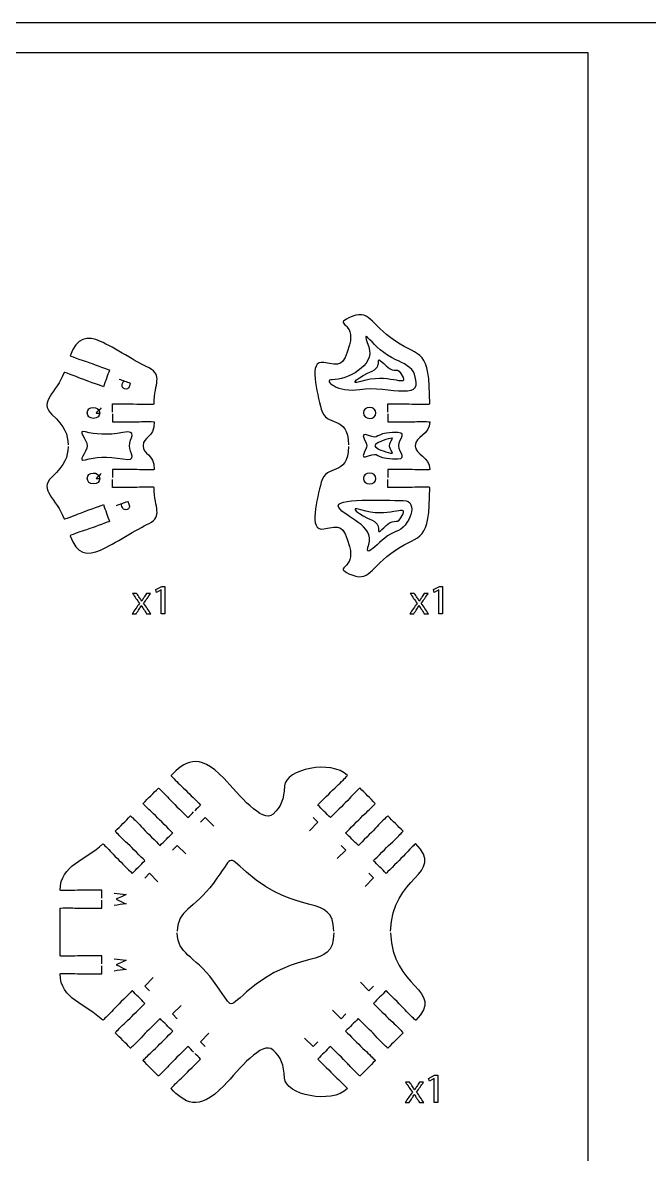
# Model space of a CAD drawing. Extents: x 0 to 620, y 0 to 360.
# Drawn here: x 105.1 to 210.1, y 170.3 to 360 of the extents above; entities that cross this region are included whole.
import ezdxf

# ---------------------------------------------------------------- set-up
doc = ezdxf.new("R2010")
doc.units = 0
doc.header["$MEASUREMENT"] = 0
doc.layers.add('DEFAULT', color=7, linetype='CONTINUOUS')

msp = doc.modelspace()

# ---------------------------------------------------------------- linework, layer by layer
at = {"layer": 'DEFAULT', "color": 36}
for points in [[(620, 0), (0, 0), (0, 360), (620, 360)], [(199.84, 5.38), (5, 5.38), (5, 355), (199.84, 355)], [(128.31, 264.94), (128.29, 264.94), (127.5, 264.51), (127.38, 264.98), (128.38, 265.52), (128.91, 265.52), (128.91, 260.93), (128.31, 260.93)], [(174.86, 264.94), (174.84, 264.94), (174.05, 264.51), (173.93, 264.98), (174.93, 265.52), (175.46, 265.52), (175.46, 260.93), (174.86, 260.93)], [(174.07, 183.03), (174.06, 183.03), (173.26, 182.6), (173.14, 183.07), (174.14, 183.61), (174.67, 183.61), (174.67, 179.02), (174.07, 179.02)]]:
    msp.add_lwpolyline(points, close=True, dxfattribs=at)
at = {"layer": 'DEFAULT', "color": 250}
for points in [[(134.88, 225.99), (135.68, 226.78), (137.1, 225.35)], [(153.78, 226.78), (154.58, 225.99), (153.15, 224.56)], [(130.21, 221.31), (131, 222.11), (132.43, 220.68)], [(158.45, 222.11), (159.25, 221.32), (157.82, 219.89)], [(125.54, 216.64), (126.33, 217.44), (127.76, 216.01)], [(163.12, 217.44), (163.92, 216.65), (162.49, 215.22)], [(126.33, 197.74), (125.54, 198.54), (126.97, 199.97)], [(163.92, 198.54), (163.12, 197.74), (161.69, 199.17)], [(131, 193.07), (130.21, 193.87), (131.64, 195.3)], [(159.25, 193.87), (158.45, 193.07), (157.02, 194.5)], [(135.67, 188.4), (134.88, 189.2), (136.31, 190.63)], [(154.58, 189.2), (153.78, 188.4), (152.35, 189.83)]]:
    msp.add_lwpolyline(points, dxfattribs=at)
at = {"layer": 'DEFAULT', "color": 1}
for points, knots in [([(166.3, 294.74), (166.3, 295.19), (166.3, 295.64), (166.3, 296.09), (167.47, 296.09), (168.64, 296.09), (169.8, 296.09), (170.77, 296.09), (170.97, 296.05), (171.55, 296.05), (172.52, 296.05), (173.31, 296.05), (173.31, 296.09), (173.31, 305.5), (171.81, 303.78), (167.59, 306.6), (163.12, 309.57), (163.35, 312.2), (159.78, 310.54), (157.11, 309.3), (160.95, 309.88), (159.86, 306), (158.83, 302.27), (158.26, 302.49), (155.59, 303.03), (152.85, 303.58), (154.47, 297.94), (155.14, 295.2), (155.91, 292.01), (159.64, 294.49), (159.71, 289.25)], [0, 0, 0, 0, 3.83, 3.83, 3.83, 13.76, 13.76, 13.76, 14.76, 14.76, 14.76, 15.76, 15.76, 15.76, 16.76, 16.76, 16.76, 17.76, 17.76, 17.76, 18.76, 18.76, 18.76, 19.76, 19.76, 19.76, 20.76, 20.76, 20.76, 21.76, 21.76, 21.76, 21.76]), ([(120.12, 294.74), (120.12, 295.19), (120.12, 295.64), (120.12, 296.09), (121.29, 296.09), (122.45, 296.09), (123.62, 296.09), (124.59, 296.09), (124.79, 296.05), (125.38, 296.05), (126.34, 296.05), (127.13, 296.05), (127.13, 296.09), (127.13, 299.71), (128.66, 300.8), (126.26, 302.13), (124.31, 302.99), (120.37, 305.58), (118.13, 306.58), (115.9, 307.57), (114.14, 307.3), (113.06, 304.18), (113.04, 304.13), (113.77, 303.87), (114.68, 303.53), (115.24, 303.33), (115.43, 303.32), (116.34, 302.99), (117.17, 302.69), (119.64, 301.79), (119.64, 301.79), (119.29, 300.85), (118.95, 299.91), (118.61, 298.97), (118.61, 298.97), (116.14, 299.87), (115.32, 300.17), (114.41, 300.5), (114.25, 300.61), (113.69, 300.81), (112.78, 301.14), (112.04, 301.41), (112.03, 301.36), (110.79, 297.95), (107.67, 296.53), (109.97, 294.35), (112.21, 292.24), (112.65, 290.97), (112.68, 289.24)], [0, 0, 0, 0, 3.83, 3.83, 3.83, 13.76, 13.76, 13.76, 14.76, 14.76, 14.76, 15.76, 15.76, 15.76, 16.76, 16.76, 16.76, 17.76, 17.76, 17.76, 18.76, 18.76, 18.76, 19.76, 19.76, 19.76, 20.76, 20.76, 20.76, 21.76, 21.76, 21.76, 30.263423, 30.263423, 30.263423, 31.263423, 31.263423, 31.263423, 32.263423, 32.263423, 32.263423, 33.263423, 33.263423, 33.263423, 34.263423, 34.263423, 34.263423, 35.263423, 35.263423, 35.263423, 35.263423]), ([(120.12, 294.44), (120.12, 293.99), (120.12, 293.54), (120.12, 293.09), (121.29, 293.09), (122.45, 293.09), (123.62, 293.09), (124.59, 293.09), (124.79, 293.15), (125.38, 293.15), (126.34, 293.15), (127.13, 293.15), (127.13, 293.09), (127.13, 290.28), (125.26, 290.69), (125.26, 289.09), (125.26, 287.49), (127.12, 287.9), (127.13, 285.1), (127.13, 285.05), (126.34, 285.05), (125.38, 285.05), (124.79, 285.05), (124.59, 285.1), (123.62, 285.1), (122.45, 285.1), (121.29, 285.1), (120.12, 285.1), (120.12, 284.65), (120.12, 284.2), (120.12, 283.75)], [0, 0, 0, 0, 3.83, 3.83, 3.83, 13.76, 13.76, 13.76, 14.76, 14.76, 14.76, 15.76, 15.76, 15.76, 16.76, 16.76, 16.76, 17.76, 17.76, 17.76, 18.76, 18.76, 18.76, 19.76, 19.76, 19.76, 29.69, 29.69, 29.69, 33.52, 33.52, 33.52, 33.52]), ([(166.3, 294.44), (166.3, 293.99), (166.3, 293.54), (166.3, 293.09), (167.47, 293.09), (168.64, 293.09), (169.8, 293.09), (170.77, 293.09), (170.97, 293.15), (171.55, 293.15), (172.52, 293.15), (173.31, 293.15), (173.31, 293.09), (173.31, 290.88), (170.9, 290.69), (170.9, 289.1), (170.9, 287.5), (173.31, 287.31), (173.31, 285.1), (173.31, 285.04), (172.52, 285.04), (171.55, 285.04), (170.97, 285.04), (170.77, 285.1), (169.8, 285.1), (168.64, 285.1), (167.47, 285.1), (166.3, 285.1), (166.3, 284.65), (166.3, 284.2), (166.3, 283.75)], [0, 0, 0, 0, 3.83, 3.83, 3.83, 13.76, 13.76, 13.76, 14.76, 14.76, 14.76, 15.76, 15.76, 15.76, 16.76, 16.76, 16.76, 17.76, 17.76, 17.76, 18.76, 18.76, 18.76, 19.76, 19.76, 19.76, 29.69, 29.69, 29.69, 33.52, 33.52, 33.52, 33.52]), ([(112.68, 288.94), (112.65, 287.22), (112.21, 285.95), (109.97, 283.83), (107.67, 281.66), (110.79, 280.24), (112.03, 276.82), (112.04, 276.78), (112.78, 277.04), (113.69, 277.38), (114.25, 277.58), (114.41, 277.69), (115.32, 278.02), (116.14, 278.32), (118.61, 279.22), (118.61, 279.22), (118.95, 278.28), (119.29, 277.34), (119.64, 276.4), (119.64, 276.4), (117.17, 275.5), (116.34, 275.2), (115.43, 274.87), (115.24, 274.85), (114.68, 274.65), (113.77, 274.32), (113.04, 274.05), (113.06, 274), (114.14, 270.89), (115.9, 270.61), (118.13, 271.61), (120.37, 272.61), (124.31, 275.19), (126.26, 276.05), (128.66, 277.39), (127.13, 278.48), (127.13, 282.1), (127.13, 282.15), (126.34, 282.15), (125.38, 282.15), (124.79, 282.15), (124.59, 282.1), (123.62, 282.1), (122.45, 282.1), (121.29, 282.1), (120.12, 282.1), (120.12, 282.55), (120.12, 283), (120.12, 283.45)], [0, 0, 0, 0, 1, 1, 1, 2, 2, 2, 3, 3, 3, 4, 4, 4, 5, 5, 5, 13.51282, 13.51282, 13.51282, 14.51282, 14.51282, 14.51282, 15.51282, 15.51282, 15.51282, 16.51282, 16.51282, 16.51282, 17.51282, 17.51282, 17.51282, 18.51282, 18.51282, 18.51282, 19.51282, 19.51282, 19.51282, 20.51282, 20.51282, 20.51282, 21.51282, 21.51282, 21.51282, 31.44282, 31.44282, 31.44282, 35.27282, 35.27282, 35.27282, 35.27282]), ([(159.71, 288.95), (159.64, 283.7), (155.91, 286.19), (155.14, 282.99), (154.47, 280.25), (152.85, 274.62), (155.59, 275.16), (158.26, 275.7), (158.83, 275.92), (159.86, 272.2), (160.95, 268.32), (157.11, 268.9), (159.78, 267.65), (163.35, 266), (163.12, 268.63), (167.59, 271.6), (171.81, 274.41), (173.31, 272.69), (173.31, 282.1), (173.31, 282.14), (172.52, 282.14), (171.55, 282.14), (170.97, 282.14), (170.77, 282.1), (169.8, 282.1), (168.64, 282.1), (167.47, 282.1), (166.3, 282.1), (166.3, 282.55), (166.3, 283), (166.3, 283.45)], [0, 0, 0, 0, 1, 1, 1, 2, 2, 2, 3, 3, 3, 4, 4, 4, 5, 5, 5, 6, 6, 6, 7, 7, 7, 8, 8, 8, 17.93, 17.93, 17.93, 21.76, 21.76, 21.76, 21.76]), ([(166.77, 207.74), (166.88, 217), (176.09, 217.24), (170.97, 222.37), (170.93, 222.41), (170.38, 221.85), (169.69, 221.17), (169.28, 220.75), (169.18, 220.58), (168.49, 219.89), (167.87, 219.27), (166.02, 217.42), (166.02, 217.42), (165.31, 218.12), (164.6, 218.83), (163.89, 219.54), (163.89, 219.54), (165.75, 221.4), (166.37, 222.02), (167.05, 222.7), (167.23, 222.8), (167.64, 223.22), (168.33, 223.9), (168.88, 224.46), (168.84, 224.49), (168, 225.34), (167.15, 226.19), (166.3, 227.04), (166.26, 227.08), (165.71, 226.52), (165.02, 225.84), (164.61, 225.42), (164.51, 225.25), (163.82, 224.57), (163.2, 223.94), (161.35, 222.09), (161.35, 222.09), (160.64, 222.79), (159.93, 223.5), (159.22, 224.21), (159.22, 224.21), (161.08, 226.07), (161.7, 226.69), (162.39, 227.37), (162.56, 227.47), (162.97, 227.89), (163.66, 228.57), (164.21, 229.13), (164.17, 229.16), (163.32, 230.01), (162.48, 230.86), (161.63, 231.71), (161.59, 231.74), (161.04, 231.19), (160.35, 230.51), (159.94, 230.09), (159.84, 229.92), (159.15, 229.23), (158.53, 228.62), (156.68, 226.76), (156.68, 226.76), (155.97, 227.46), (155.26, 228.17), (154.55, 228.88), (154.55, 228.88), (156.41, 230.74), (157.03, 231.36), (157.71, 232.04), (157.89, 232.14), (158.3, 232.56), (158.99, 233.24), (159.54, 233.8), (159.51, 233.83), (156.83, 236.52), (149.13, 234.89), (148.97, 232.07), (148.84, 229.8), (148.43, 228.61), (147.06, 227.37), (145.22, 225.69), (141.33, 230.7), (138.84, 233.31), (134.4, 237.97), (132.12, 236.01), (129.95, 233.83), (129.91, 233.79), (130.47, 233.24), (131.15, 232.56), (131.57, 232.14), (131.74, 232.04), (132.42, 231.36), (133.25, 230.53), (134.07, 229.71), (134.9, 228.88), (134.58, 228.56), (134.26, 228.24), (133.94, 227.92)], [0, 0, 0, 0, 1, 1, 1, 2, 2, 2, 3, 3, 3, 4, 4, 4, 12.499424, 12.499424, 12.499424, 13.499424, 13.499424, 13.499424, 14.499424, 14.499424, 14.499424, 15.499424, 15.499424, 15.499424, 25.710045, 25.710045, 25.710045, 26.710045, 26.710045, 26.710045, 27.710045, 27.710045, 27.710045, 28.710045, 28.710045, 28.710045, 37.223611, 37.223611, 37.223611, 38.223611, 38.223611, 38.223611, 39.223611, 39.223611, 39.223611, 40.223611, 40.223611, 40.223611, 50.434233, 50.434233, 50.434233, 51.434233, 51.434233, 51.434233, 52.434233, 52.434233, 52.434233, 53.434233, 53.434233, 53.434233, 61.947799, 61.947799, 61.947799, 62.947799, 62.947799, 62.947799, 63.947799, 63.947799, 63.947799, 64.947799, 64.947799, 64.947799, 65.947799, 65.947799, 65.947799, 66.947799, 66.947799, 66.947799, 67.947799, 67.947799, 67.947799, 68.947799, 68.947799, 68.947799, 69.947799, 69.947799, 69.947799, 70.947799, 70.947799, 70.947799, 80.875578, 80.875578, 80.875578, 84.708097, 84.708097, 84.708097, 84.708097]), ([(118.36, 213.24), (118.36, 213.69), (118.36, 214.14), (118.36, 214.59), (117.19, 214.59), (116.03, 214.59), (114.86, 214.59), (113.89, 214.59), (113.7, 214.54), (113.11, 214.54), (112.14, 214.54), (111.36, 214.54), (111.36, 214.59), (111.36, 218.89), (115.8, 219.68), (118.49, 222.37), (118.52, 222.4), (119.07, 221.85), (119.76, 221.17), (120.18, 220.75), (120.28, 220.58), (120.96, 219.89), (121.79, 219.07), (122.61, 218.24), (123.44, 217.42), (124.15, 218.13), (124.85, 218.83), (125.56, 219.54), (125.56, 219.54), (123.7, 221.4), (123.08, 222.02), (122.4, 222.7), (122.22, 222.8), (121.81, 223.22), (121.12, 223.9), (120.57, 224.46), (120.61, 224.49), (121.46, 225.34), (122.31, 226.19), (123.16, 227.04), (123.19, 227.07), (123.75, 226.52), (124.43, 225.84), (124.85, 225.42), (124.95, 225.25), (125.63, 224.57), (126.25, 223.94), (128.11, 222.09), (128.11, 222.09), (128.81, 222.8), (129.52, 223.5), (130.23, 224.21), (130.23, 224.21), (128.37, 226.07), (127.75, 226.69), (127.07, 227.37), (126.9, 227.47), (126.48, 227.89), (125.79, 228.57), (125.24, 229.12), (125.28, 229.16), (126.13, 230.01), (126.98, 230.86), (127.83, 231.71), (127.86, 231.74), (128.41, 231.19), (129.1, 230.51), (129.51, 230.09), (129.62, 229.92), (130.3, 229.24), (130.92, 228.62), (132.78, 226.76), (132.78, 226.76), (133.1, 227.07), (133.41, 227.39), (133.73, 227.71)], [0, 0, 0, 0, 3.83, 3.83, 3.83, 13.76, 13.76, 13.76, 14.76, 14.76, 14.76, 15.76, 15.76, 15.76, 16.76, 16.76, 16.76, 17.76, 17.76, 17.76, 18.76, 18.76, 18.76, 28.687779, 28.687779, 28.687779, 37.194277, 37.194277, 37.194277, 38.194277, 38.194277, 38.194277, 39.194277, 39.194277, 39.194277, 40.194277, 40.194277, 40.194277, 50.404899, 50.404899, 50.404899, 51.404899, 51.404899, 51.404899, 52.404899, 52.404899, 52.404899, 53.404899, 53.404899, 53.404899, 61.911396, 61.911396, 61.911396, 62.911396, 62.911396, 62.911396, 63.911396, 63.911396, 63.911396, 64.911396, 64.911396, 64.911396, 75.122018, 75.122018, 75.122018, 76.122018, 76.122018, 76.122018, 77.122018, 77.122018, 77.122018, 78.122018, 78.122018, 78.122018, 81.954537, 81.954537, 81.954537, 81.954537]), ([(157.23, 207.74), (157.14, 214.23), (151.45, 209.9), (142.62, 217.62), (139.17, 220.64), (140.48, 220.35), (137.06, 215.8), (133.69, 211.31), (131.07, 211.35), (131, 207.74)], [0, 0, 0, 0, 1, 1, 1, 2, 2, 2, 3, 3, 3, 3]), ([(118.36, 202.24), (118.36, 202.69), (118.36, 203.14), (118.36, 203.59), (117.81, 203.59), (117.26, 203.59), (116.7, 203.59), (116.09, 203.59), (115.47, 203.59), (114.86, 203.59), (113.89, 203.59), (113.7, 203.54), (113.11, 203.54), (112.14, 203.54), (111.36, 203.54), (111.36, 203.59), (111.36, 206.26), (111.36, 208.92), (111.36, 211.59), (111.36, 211.64), (112.14, 211.64), (113.11, 211.64), (113.7, 211.64), (113.89, 211.59), (114.86, 211.59), (116.03, 211.59), (117.19, 211.59), (118.36, 211.59), (118.36, 212.04), (118.36, 212.49), (118.36, 212.94)], [0, 0, 0, 0, 3.83, 3.83, 3.83, 8.53, 8.53, 8.53, 13.76, 13.76, 13.76, 14.76, 14.76, 14.76, 15.76, 15.76, 15.76, 38.43, 38.43, 38.43, 39.43, 39.43, 39.43, 40.43, 40.43, 40.43, 50.36, 50.36, 50.36, 54.19, 54.19, 54.19, 54.19]), ([(166.77, 207.44), (166.87, 198.18), (176.09, 197.93), (170.97, 192.81), (170.93, 192.78), (170.38, 193.33), (169.69, 194.01), (169.28, 194.43), (169.18, 194.6), (168.49, 195.28), (167.87, 195.91), (166.02, 197.76), (166.02, 197.76), (165.31, 197.06), (164.6, 196.35), (163.89, 195.64), (163.89, 195.64), (165.75, 193.78), (166.37, 193.16), (167.05, 192.48), (167.23, 192.38), (167.65, 191.97), (168.33, 191.28), (168.88, 190.73), (168.84, 190.69), (168, 189.84), (167.15, 188.99), (166.3, 188.14), (166.26, 188.11), (165.71, 188.66), (165.02, 189.34), (164.61, 189.76), (164.51, 189.93), (163.82, 190.62), (163.2, 191.23), (161.34, 193.09), (161.34, 193.09), (160.64, 192.39), (159.93, 191.68), (159.22, 190.97), (159.22, 190.97), (161.08, 189.11), (161.7, 188.49), (162.39, 187.81), (162.56, 187.71), (162.97, 187.29), (163.66, 186.61), (164.21, 186.06), (164.17, 186.02), (163.32, 185.17), (162.48, 184.32), (161.63, 183.47), (161.59, 183.44), (161.04, 183.99), (160.36, 184.67), (159.94, 185.09), (159.84, 185.26), (159.15, 185.95), (158.53, 186.56), (156.68, 188.42), (156.68, 188.42), (155.97, 187.72), (155.26, 187.01), (154.55, 186.3), (154.55, 186.3), (156.41, 184.44), (157.03, 183.82), (157.71, 183.14), (157.89, 183.04), (158.3, 182.62), (158.97, 181.96), (159.51, 181.42), (159.51, 181.35), (156.83, 178.67), (149.14, 180.3), (148.97, 183.12), (148.84, 185.39), (148.43, 186.57), (147.06, 187.82), (145.22, 189.5), (141.34, 184.49), (138.84, 181.88), (134.4, 177.21), (132.12, 179.17), (129.95, 181.35), (129.91, 181.39), (130.47, 181.94), (131.15, 182.62), (131.57, 183.04), (131.74, 183.14), (132.42, 183.82), (133.04, 184.44), (134.9, 186.3), (134.9, 186.3), (134.58, 186.62), (134.26, 186.94), (133.94, 187.26)], [0, 0, 0, 0, 1, 1, 1, 2, 2, 2, 3, 3, 3, 4, 4, 4, 12.513566, 12.513566, 12.513566, 13.513566, 13.513566, 13.513566, 14.513566, 14.513566, 14.513566, 15.513566, 15.513566, 15.513566, 25.724188, 25.724188, 25.724188, 26.724188, 26.724188, 26.724188, 27.724188, 27.724188, 27.724188, 28.724188, 28.724188, 28.724188, 37.230685, 37.230685, 37.230685, 38.230685, 38.230685, 38.230685, 39.230685, 39.230685, 39.230685, 40.230685, 40.230685, 40.230685, 50.441307, 50.441307, 50.441307, 51.441307, 51.441307, 51.441307, 52.441307, 52.441307, 52.441307, 53.441307, 53.441307, 53.441307, 61.954873, 61.954873, 61.954873, 62.954873, 62.954873, 62.954873, 63.954873, 63.954873, 63.954873, 64.954873, 64.954873, 64.954873, 65.954873, 65.954873, 65.954873, 66.954873, 66.954873, 66.954873, 67.954873, 67.954873, 67.954873, 68.954873, 68.954873, 68.954873, 69.954873, 69.954873, 69.954873, 70.954873, 70.954873, 70.954873, 71.954873, 71.954873, 71.954873, 75.780327, 75.780327, 75.780327, 75.780327]), ([(157.23, 207.44), (157.14, 200.95), (151.45, 205.28), (142.62, 197.56), (139.17, 194.54), (140.48, 194.83), (137.06, 199.38), (133.69, 203.87), (131.07, 203.83), (131, 207.44)], [0, 0, 0, 0, 1, 1, 1, 2, 2, 2, 3, 3, 3, 3]), ([(133.73, 187.47), (133.41, 187.79), (133.1, 188.1), (132.78, 188.42), (132.78, 188.42), (130.92, 186.57), (130.3, 185.95), (129.62, 185.26), (129.52, 185.09), (129.1, 184.67), (128.42, 183.99), (127.86, 183.43), (127.82, 183.47), (126.97, 184.32), (126.13, 185.17), (125.28, 186.02), (125.24, 186.06), (125.79, 186.61), (126.48, 187.29), (126.9, 187.71), (127.07, 187.81), (127.75, 188.49), (128.37, 189.11), (130.23, 190.97), (130.23, 190.97), (129.52, 191.68), (128.81, 192.39), (128.11, 193.09), (128.11, 193.09), (126.25, 191.23), (125.63, 190.62), (124.94, 189.93), (124.85, 189.76), (124.43, 189.34), (123.75, 188.66), (123.19, 188.11), (123.16, 188.14), (122.31, 188.99), (121.46, 189.84), (120.61, 190.69), (120.57, 190.72), (121.13, 191.28), (121.81, 191.96), (122.23, 192.38), (122.4, 192.48), (123.08, 193.16), (123.7, 193.78), (125.56, 195.64), (125.56, 195.64), (124.85, 196.35), (124.14, 197.06), (123.43, 197.76), (123.43, 197.76), (121.58, 195.91), (120.96, 195.29), (120.28, 194.6), (120.18, 194.43), (119.76, 194.01), (119.07, 193.33), (118.52, 192.78), (118.49, 192.81), (115.8, 195.5), (111.36, 196.29), (111.36, 200.59), (111.36, 200.64), (112.14, 200.64), (113.11, 200.64), (113.7, 200.64), (113.89, 200.59), (114.86, 200.59), (116.03, 200.59), (117.19, 200.59), (118.36, 200.59), (118.36, 201.04), (118.36, 201.49), (118.36, 201.94)], [0, 0, 0, 0, 3.832519, 3.832519, 3.832519, 4.832519, 4.832519, 4.832519, 5.832519, 5.832519, 5.832519, 6.832519, 6.832519, 6.832519, 17.043141, 17.043141, 17.043141, 18.043141, 18.043141, 18.043141, 19.043141, 19.043141, 19.043141, 20.043141, 20.043141, 20.043141, 28.556706, 28.556706, 28.556706, 29.556706, 29.556706, 29.556706, 30.556706, 30.556706, 30.556706, 31.556706, 31.556706, 31.556706, 41.767328, 41.767328, 41.767328, 42.767328, 42.767328, 42.767328, 43.767328, 43.767328, 43.767328, 44.767328, 44.767328, 44.767328, 53.280894, 53.280894, 53.280894, 54.280894, 54.280894, 54.280894, 55.280894, 55.280894, 55.280894, 56.280894, 56.280894, 56.280894, 57.280894, 57.280894, 57.280894, 58.280894, 58.280894, 58.280894, 59.280894, 59.280894, 59.280894, 69.210894, 69.210894, 69.210894, 73.040894, 73.040894, 73.040894, 73.040894])]:
    msp.add_open_spline(points, degree=3, knots=knots, dxfattribs=at)
at = {"layer": 'DEFAULT', "color": 5}
for points, knots in [([(168.88, 298.27), (166.93, 298.27), (163.93, 298.97), (161.61, 298.54), (157.96, 297.85), (155.24, 300.2), (156.99, 300.15), (159.3, 300.09), (164.23, 302.46), (163.09, 305.66), (161.55, 309.99), (163.68, 305.2), (167.63, 303.5), (168.84, 302.99), (170.44, 302.16), (170.75, 301.09), (171.39, 298.91), (171.08, 298.27), (168.88, 298.27)], [0, 0, 0, 0, 1, 1, 1, 2, 2, 2, 3, 3, 3, 4, 4, 4, 5, 5, 5, 6, 6, 6, 6]), ([(115.9, 289.09), (115.9, 290.18), (114.01, 291.87), (115.59, 291.43), (117.17, 291), (119.25, 290.81), (121.89, 291.31), (124.54, 291.81), (122.97, 290.25), (122.97, 289.09), (122.97, 287.93), (124.54, 286.38), (121.89, 286.87), (119.25, 287.37), (117.17, 287.18), (115.59, 286.75), (114.01, 286.31), (115.9, 288.01), (115.9, 289.09)], [0, 0, 0, 0, 1, 1, 1, 2, 2, 2, 3, 3, 3, 4, 4, 4, 5, 5, 5, 6, 6, 6, 6]), ([(167.05, 286.88), (164.06, 287.05), (164.89, 288.13), (163.07, 287.38), (161.24, 286.63), (162.8, 288.57), (162.8, 289.1), (162.8, 289.62), (161.24, 291.56), (163.07, 290.81), (164.89, 290.07), (164.06, 291.15), (167.05, 291.32), (170.04, 291.48), (168.13, 290.4), (168.13, 289.1), (168.13, 287.79), (170.04, 286.71), (167.05, 286.88)], [0, 0, 0, 0, 1, 1, 1, 2, 2, 2, 3, 3, 3, 4, 4, 4, 5, 5, 5, 6, 6, 6, 6]), ([(168.88, 279.92), (165.81, 279.92), (157.03, 280.42), (158.06, 278.76), (159.08, 277.1), (164.12, 275.77), (163.09, 272.53), (162.07, 269.3), (165.31, 274.03), (167.63, 274.69), (169.96, 275.36), (171.62, 279.92), (168.88, 279.92)], [0, 0, 0, 0, 1, 1, 1, 2, 2, 2, 3, 3, 3, 4, 4, 4, 4])]:
    msp.add_open_spline(points, degree=3, knots=knots, dxfattribs=at)
at = {"layer": 'DEFAULT', "color": 3}
for points in [[(166.01, 302.49), (163.57, 304.78), (165.86, 302.54), (163.68, 301.61), (161.5, 300.67), (159.5, 299.13), (161.78, 299.86), (166.3, 301.32), (169.57, 298.91), (168.84, 300.53), (167.8, 302.81), (167.72, 300.9), (166.01, 302.49)], [(166.72, 287.87), (165.89, 288.08), (164.14, 288.58), (164.14, 289.1), (164.14, 289.61), (165.89, 290.12), (166.72, 290.33), (167.55, 290.53), (166.59, 289.91), (166.59, 289.1), (166.59, 288.28), (167.55, 287.66), (166.72, 287.87)], [(166.01, 275.7), (163.57, 273.42), (165.86, 275.65), (163.68, 276.59), (161.5, 277.52), (159.5, 279.06), (161.78, 278.33), (166.3, 276.88), (169.57, 279.28), (168.84, 277.67), (167.8, 275.38), (167.72, 277.29), (166.01, 275.7)]]:
    msp.add_open_spline(points, degree=3, knots=[0, 0, 0, 0, 1, 1, 1, 2, 2, 2, 3, 3, 3, 4, 4, 4, 4], dxfattribs=at)
at = {"layer": 'DEFAULT', "color": 250}
for points, knots in [([(121.24, 300.27), (121.86, 300.04), (122.49, 299.82), (123.11, 299.59), (123.09, 299.46), (123.05, 299.3), (122.98, 299.1), (122.89, 298.86), (122.77, 298.7), (122.63, 298.63), (122.5, 298.56), (122.34, 298.55), (122.17, 298.61), (122, 298.67), (121.88, 298.77), (121.82, 298.9), (121.73, 299.08), (121.73, 299.32), (121.82, 299.56), (121.85, 299.63), (122.01, 299.93), (122.08, 299.96)], [0, 0, 0, 0, 5.660718, 5.660718, 5.660718, 6.660718, 6.660718, 6.660718, 7.660718, 7.660718, 7.660718, 8.660718, 8.660718, 8.660718, 9.660718, 9.660718, 9.660718, 10.660718, 10.660718, 10.660718, 11.660718, 11.660718, 11.660718, 11.660718]), ([(118.25, 295.46), (118.18, 295.19), (117.47, 294.83), (117.39, 294.59), (117.38, 294.55), (117.99, 294.6), (117.99, 294.56), (117.97, 294.08), (117.62, 293.67), (116.97, 293.67), (116.32, 293.67), (115.9, 294.07), (115.9, 294.61), (115.9, 295.16), (116.33, 295.52), (116.92, 295.52), (117.44, 295.52), (117.81, 295.2), (117.9, 294.98), (117.98, 294.75), (117.99, 294.59), (117.99, 294.59)], [0, 0, 0, 0, 1, 1, 1, 2, 2, 2, 3, 3, 3, 4, 4, 4, 5, 5, 5, 6, 6, 6, 7, 7, 7, 7]), ([(163.24, 295.52), (163.93, 295.52), (164.3, 295.1), (164.3, 294.58), (164.3, 294.05), (163.89, 293.67), (163.28, 293.67), (162.64, 293.67), (162.22, 294.07), (162.22, 294.61), (162.22, 295.16), (162.64, 295.52), (163.24, 295.52)], [0, 0, 0, 0, 1, 1, 1, 2, 2, 2, 3, 3, 3, 4, 4, 4, 4]), ([(118.25, 284.46), (118.18, 284.19), (117.47, 283.83), (117.39, 283.6), (117.38, 283.56), (117.99, 283.6), (117.99, 283.57), (117.97, 283.09), (117.62, 282.68), (116.97, 282.68), (116.32, 282.68), (115.9, 283.07), (115.9, 283.62), (115.9, 284.17), (116.33, 284.52), (116.92, 284.52), (117.44, 284.52), (117.81, 284.21), (117.9, 283.98), (117.98, 283.75), (117.99, 283.6), (117.99, 283.6)], [0, 0, 0, 0, 1, 1, 1, 2, 2, 2, 3, 3, 3, 4, 4, 4, 5, 5, 5, 6, 6, 6, 7, 7, 7, 7]), ([(163.24, 284.52), (163.93, 284.52), (164.3, 284.1), (164.3, 283.58), (164.3, 283.05), (163.89, 282.68), (163.28, 282.68), (162.64, 282.68), (162.22, 283.07), (162.22, 283.61), (162.22, 284.17), (162.64, 284.52), (163.24, 284.52)], [0, 0, 0, 0, 1, 1, 1, 2, 2, 2, 3, 3, 3, 4, 4, 4, 4]), ([(120.81, 279.08), (121.44, 279.31), (122.06, 279.54), (122.69, 279.77), (122.75, 279.66), (122.82, 279.51), (122.9, 279.31), (122.98, 279.07), (122.99, 278.87), (122.93, 278.72), (122.88, 278.58), (122.76, 278.47), (122.6, 278.41), (122.42, 278.35), (122.27, 278.35), (122.14, 278.41), (121.95, 278.49), (121.8, 278.67), (121.72, 278.91), (121.69, 278.99), (121.62, 279.33), (121.65, 279.39)], [0, 0, 0, 0, 5.660974, 5.660974, 5.660974, 6.660974, 6.660974, 6.660974, 7.660974, 7.660974, 7.660974, 8.660974, 8.660974, 8.660974, 9.660974, 9.660974, 9.660974, 10.660974, 10.660974, 10.660974, 11.660974, 11.660974, 11.660974, 11.660974]), ([(120.39, 214.12), (121.07, 214.03), (121.74, 213.95), (122.42, 213.86), (122.42, 213.86), (120.97, 213.15), (120.76, 213.1), (121.31, 212.84), (121.86, 212.57), (122.42, 212.31), (121.74, 212.22), (121.07, 212.14), (120.39, 212.06)], [0, 0, 0, 0, 5.777674, 5.777674, 5.777674, 6.777674, 6.777674, 6.777674, 11.990209, 11.990209, 11.990209, 17.760218, 17.760218, 17.760218, 17.760218]), ([(120.39, 203.12), (121.07, 203.04), (121.74, 202.95), (122.42, 202.86), (122.42, 202.86), (120.97, 202.15), (120.76, 202.1), (121.31, 201.84), (121.86, 201.57), (122.42, 201.31), (121.74, 201.23), (121.07, 201.14), (120.39, 201.06)], [0, 0, 0, 0, 5.777674, 5.777674, 5.777674, 6.777674, 6.777674, 6.777674, 11.990209, 11.990209, 11.990209, 17.760218, 17.760218, 17.760218, 17.760218])]:
    msp.add_open_spline(points, degree=3, knots=knots, dxfattribs=at)
at = {"layer": 'DEFAULT', "color": 36}
for points, knots in [([(124.18, 264.34), (124.34, 264.1), (124.51, 263.86), (124.67, 263.61), (124.79, 263.42), (124.9, 263.24), (125.01, 263.05), (125.02, 263.05), (125.03, 263.05), (125.03, 263.05), (125.15, 263.26), (125.26, 263.43), (125.37, 263.62), (125.53, 263.86), (125.69, 264.1), (125.85, 264.34), (126.08, 264.34), (126.3, 264.34), (126.52, 264.34), (126.14, 263.79), (125.75, 263.24), (125.36, 262.69), (125.76, 262.1), (126.16, 261.52), (126.56, 260.93), (126.32, 260.93), (126.09, 260.93), (125.85, 260.93), (125.69, 261.19), (125.52, 261.44), (125.35, 261.7), (125.22, 261.9), (125.11, 262.09), (124.98, 262.29), (124.98, 262.29), (124.98, 262.29), (124.97, 262.29), (124.86, 262.08), (124.74, 261.9), (124.61, 261.7), (124.45, 261.44), (124.28, 261.19), (124.12, 260.93), (123.89, 260.93), (123.66, 260.93), (123.43, 260.93), (123.84, 261.51), (124.24, 262.09), (124.65, 262.67), (124.26, 263.23), (123.87, 263.79), (123.49, 264.34), (123.72, 264.34), (123.95, 264.34), (124.18, 264.34)], [0, 0, 0, 0, 2.49699, 2.49699, 2.49699, 3.49699, 3.49699, 3.49699, 3.55699, 3.55699, 3.55699, 4.55699, 4.55699, 4.55699, 7.026266, 7.026266, 7.026266, 8.927266, 8.927266, 8.927266, 14.655941, 14.655941, 14.655941, 20.703255, 20.703255, 20.703255, 22.703255, 22.703255, 22.703255, 25.305785, 25.305785, 25.305785, 26.305785, 26.305785, 26.305785, 26.345785, 26.345785, 26.345785, 27.345785, 27.345785, 27.345785, 29.937456, 29.937456, 29.937456, 31.878456, 31.878456, 31.878456, 37.900403, 37.900403, 37.900403, 43.665425, 43.665425, 43.665425, 45.625425, 45.625425, 45.625425, 45.625425]), ([(170.73, 264.34), (170.89, 264.1), (171.05, 263.86), (171.22, 263.61), (171.34, 263.42), (171.45, 263.24), (171.56, 263.05), (171.57, 263.05), (171.58, 263.05), (171.58, 263.05), (171.7, 263.26), (171.81, 263.43), (171.92, 263.62), (172.08, 263.86), (172.24, 264.1), (172.4, 264.34), (172.63, 264.34), (172.85, 264.34), (173.07, 264.34), (172.68, 263.79), (172.3, 263.24), (171.91, 262.69), (172.31, 262.1), (172.71, 261.52), (173.11, 260.93), (172.87, 260.93), (172.64, 260.93), (172.4, 260.93), (172.24, 261.19), (172.07, 261.44), (171.9, 261.7), (171.77, 261.9), (171.65, 262.09), (171.53, 262.29), (171.53, 262.29), (171.52, 262.29), (171.52, 262.29), (171.41, 262.08), (171.29, 261.9), (171.16, 261.7), (171, 261.44), (170.83, 261.19), (170.67, 260.93), (170.44, 260.93), (170.21, 260.93), (169.98, 260.93), (170.39, 261.51), (170.79, 262.09), (171.2, 262.67), (170.81, 263.23), (170.42, 263.79), (170.04, 264.34), (170.27, 264.34), (170.5, 264.34), (170.73, 264.34)], [0, 0, 0, 0, 2.49699, 2.49699, 2.49699, 3.49699, 3.49699, 3.49699, 3.55699, 3.55699, 3.55699, 4.55699, 4.55699, 4.55699, 7.026266, 7.026266, 7.026266, 8.927266, 8.927266, 8.927266, 14.655941, 14.655941, 14.655941, 20.703255, 20.703255, 20.703255, 22.703255, 22.703255, 22.703255, 25.305785, 25.305785, 25.305785, 26.305785, 26.305785, 26.305785, 26.345785, 26.345785, 26.345785, 27.345785, 27.345785, 27.345785, 29.937456, 29.937456, 29.937456, 31.878456, 31.878456, 31.878456, 37.900403, 37.900403, 37.900403, 43.665425, 43.665425, 43.665425, 45.625425, 45.625425, 45.625425, 45.625425]), ([(169.94, 182.44), (170.1, 182.19), (170.27, 181.95), (170.43, 181.7), (170.56, 181.51), (170.66, 181.33), (170.77, 181.14), (170.78, 181.14), (170.79, 181.14), (170.8, 181.14), (170.91, 181.35), (171.02, 181.53), (171.14, 181.71), (171.3, 181.95), (171.46, 182.19), (171.61, 182.44), (171.84, 182.44), (172.06, 182.44), (172.29, 182.44), (171.9, 181.89), (171.51, 181.34), (171.12, 180.78), (171.52, 180.2), (171.92, 179.61), (172.32, 179.02), (172.09, 179.02), (171.85, 179.02), (171.61, 179.02), (171.45, 179.28), (171.28, 179.53), (171.11, 179.79), (170.98, 179.99), (170.87, 180.18), (170.75, 180.38), (170.74, 180.38), (170.74, 180.38), (170.73, 180.38), (170.62, 180.17), (170.5, 179.99), (170.37, 179.79), (170.21, 179.53), (170.04, 179.28), (169.88, 179.02), (169.65, 179.02), (169.42, 179.02), (169.19, 179.02), (169.6, 179.6), (170, 180.18), (170.41, 180.76), (170.02, 181.32), (169.64, 181.88), (169.25, 182.44), (169.48, 182.44), (169.71, 182.44), (169.94, 182.44)], [0, 0, 0, 0, 2.496157, 2.496157, 2.496157, 3.496157, 3.496157, 3.496157, 3.556157, 3.556157, 3.556157, 4.556157, 4.556157, 4.556157, 7.024598, 7.024598, 7.024598, 8.925598, 8.925598, 8.925598, 14.653456, 14.653456, 14.653456, 20.70077, 20.70077, 20.70077, 22.70077, 22.70077, 22.70077, 25.3033, 25.3033, 25.3033, 26.3033, 26.3033, 26.3033, 26.3433, 26.3433, 26.3433, 27.3433, 27.3433, 27.3433, 29.934971, 29.934971, 29.934971, 31.875971, 31.875971, 31.875971, 37.897097, 37.897097, 37.897097, 43.662689, 43.662689, 43.662689, 45.623689, 45.623689, 45.623689, 45.623689])]:
    msp.add_open_spline(points, degree=3, knots=knots, dxfattribs=at)

doc.saveas('drawing.dxf')
